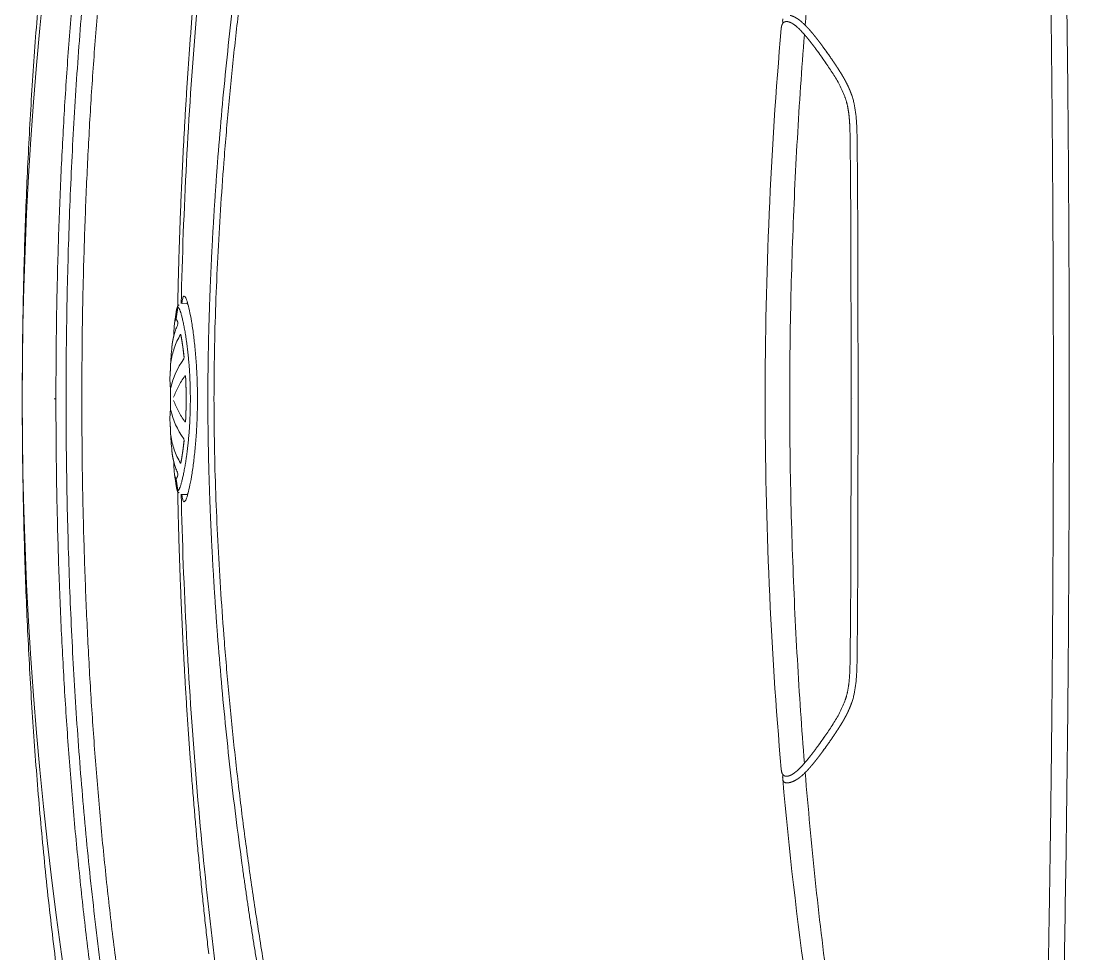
# Model space of a CAD drawing. Header units: metres. Extents: x -13316 to 152404, y -3899 to 30226.
# Drawn here: x 114846.7 to 114904.5, y 1819.4 to 1870.7 of the extents above; entities that cross this region are included whole.
import ezdxf
from ezdxf.xclip import XClip

# ---------------------------------------------------------------- set-up
doc = ezdxf.new("R2010")
doc.units = ezdxf.units.M
doc.header["$LTSCALE"] = 100
doc.header["$MEASUREMENT"] = 0
doc.header["$XCLIPFRAME"] = 0
doc.layers.get('0').update_dxf_attribs({"color": 9, "lineweight": 9})
for name, color, linetype, lineweight in [('04', 9, 'Continuous', 9), ('06D', 9, 'Continuous', 9), ('40M', 9, 'Continuous', 9)]:
    doc.layers.add(name, color=color, linetype=linetype, lineweight=lineweight)

# ---------------------------------------------------------------- blocks, each defined once
blk = doc.blocks.new('p-araba-polo')
at = {"extrusion": (0, 0, -1)}
for p, q in [((3.79074, 0.25761), (3.79091, 0.25763)), ((3.80464, 0.1298), (3.80467, 0.1298)), ((3.80465, 0.12959), (3.80465, 0.12959)), ((3.825, 0.05418), (3.825, 0.05418)), ((3.82749, 0.05241), (3.82504, 0.0525)), ((3.83399, 0.01603), (3.83399, 0.01568)), ((3.83407, 0.01405), (3.8341, 0.01382)), ((3.83369, 0.00628), (3.83371, 0.0061)), ((3.89702, 0), (3.89778, 0)), ((3.45959, 0), (3.45965, 0))]:
    blk.add_line(p, q, dxfattribs=at)
for p, q in [((3.45959, 0), (3.45965, 0)), ((3.89702, 0), (3.89778, 0)), ((3.83369, -0.00628), (3.83371, -0.0061)), ((3.83399, -0.01603), (3.83399, -0.01568)), ((3.83407, -0.01405), (3.8341, -0.01382)), ((3.825, -0.05418), (3.825, -0.05418)), ((3.82749, -0.05241), (3.82504, -0.0525)), ((3.80464, -0.1298), (3.80467, -0.1298)), ((3.80465, -0.12959), (3.80465, -0.12959))]:
    blk.add_line(p, q)
for points, degree, knots in [([(3.89681, 0), (3.89677, 0.01209), (3.89668, 0.03627), (3.89592, 0.07253), (3.89472, 0.10879), (3.893, 0.14502), (3.89078, 0.18122), (3.88803, 0.21739), (3.88473, 0.25351), (3.88084, 0.28957), (3.87635, 0.32556), (3.87122, 0.36147), (3.86539, 0.39727), (3.85883, 0.43295), (3.85148, 0.46847), (3.84326, 0.5038), (3.83413, 0.5389), (3.82397, 0.57372), (3.8128, 0.60824), (3.80432, 0.63089), (3.80008, 0.64221)], 3, [0, 0, 0, 0, 0.055558, 0.111113, 0.166668, 0.222224, 0.277781, 0.333337, 0.388894, 0.44445, 0.500005, 0.55556, 0.611116, 0.666671, 0.722227, 0.777783, 0.833339, 0.888892, 0.944445, 1, 1, 1, 1]), ([(3.81742, 0.64441), (3.8199, 0.63799), (3.82486, 0.62513), (3.83179, 0.60561), (3.83837, 0.5859), (3.84459, 0.566), (3.85047, 0.54593), (3.85602, 0.52571), (3.86125, 0.50535), (3.86618, 0.48486), (3.87081, 0.46426), (3.87516, 0.44355), (3.87923, 0.42276), (3.88305, 0.40188), (3.88661, 0.38093), (3.88992, 0.35993), (3.893, 0.33887), (3.89585, 0.31777), (3.89848, 0.29664), (3.9009, 0.27548), (3.90311, 0.2543), (3.90512, 0.2331), (3.90693, 0.21189), (3.90856, 0.19068), (3.91, 0.16947), (3.91126, 0.14826), (3.91235, 0.12705), (3.91326, 0.10585), (3.914, 0.08466), (3.91457, 0.06349), (3.91498, 0.04232), (3.91523, 0.02116), (3.91526, 0.00705), (3.91528, 0)], 3, [0, 0, 0, 0, 0.031503, 0.063111, 0.094824, 0.126637, 0.158547, 0.190546, 0.222628, 0.254786, 0.287011, 0.319297, 0.351636, 0.384021, 0.416445, 0.448899, 0.481372, 0.513858, 0.546357, 0.578861, 0.611362, 0.643854, 0.676332, 0.708795, 0.741239, 0.773662, 0.806063, 0.838441, 0.870794, 0.903125, 0.935433, 0.967723, 1, 1, 1, 1]), ([(3.72994, 0.54604), (3.73264, 0.53633), (3.73805, 0.51692), (3.74565, 0.48765), (3.75287, 0.45828), (3.75968, 0.42881), (3.76609, 0.39923), (3.77208, 0.36956), (3.77765, 0.33981), (3.78281, 0.30999), (3.78754, 0.28008), (3.79185, 0.25011), (3.79573, 0.22007), (3.79916, 0.18997), (3.80219, 0.15981), (3.80383, 0.13967), (3.80465, 0.12959)], 3, [0, 0, 0, 0, 0.071461, 0.142913, 0.214376, 0.285822, 0.357282, 0.428734, 0.500167, 0.571583, 0.64299, 0.714393, 0.785796, 0.857198, 0.928599, 1, 1, 1, 1]), ([(3.77711, 0.5097), (3.78244, 0.4843), (3.7966, 0.40882), (3.81414, 0.28235), (3.82249, 0.1806), (3.82515, 0.12975)], 3, [0, 0, 0, 0, 0.20268, 0.601651, 1, 1, 1, 1]), ([(3.34061, 0), (3.34062, 0.0157), (3.34066, 0.04709), (3.34085, 0.09418), (3.3414, 0.17876), (3.34253, 0.26766), (3.3443, 0.36064), (3.34545, 0.41209), (3.34652, 0.4551), (3.34714, 0.4781), (3.34746, 0.4896)], 3, [0, 0, 0, 0, 0.095818, 0.191637, 0.287456, 0.612278, 0.734598, 0.85691, 0.928456, 1, 1, 1, 1]), ([(3.48556, 0.2052), (3.48473, 0.21503), (3.48306, 0.23466), (3.47914, 0.27381), (3.47334, 0.32271), (3.46687, 0.36659), (3.46194, 0.39586), (3.45932, 0.41061), (3.45657, 0.4254), (3.4546, 0.43525), (3.45361, 0.44019)], 3, [0, 0, 0, 0, 0.12452, 0.248713, 0.496885, 0.746467, 0.809383, 0.872586, 0.936113, 1, 1, 1, 1]), ([(3.88258, 0), (3.88254, 0.01154), (3.88246, 0.03461), (3.88176, 0.06921), (3.88065, 0.10381), (3.87907, 0.13838), (3.87703, 0.17293), (3.8745, 0.20745), (3.87145, 0.24192), (3.86787, 0.27635), (3.86371, 0.31071), (3.85904, 0.34413), (3.85392, 0.37661), (3.85005, 0.3976), (3.84812, 0.40809)], 3, [0, 0, 0, 0, 0.084393, 0.168775, 0.253159, 0.337558, 0.421942, 0.506321, 0.590718, 0.675107, 0.759486, 0.843869, 0.92194, 1, 1, 1, 1]), ([(3.85654, 0.40987), (3.85802, 0.40194), (3.86099, 0.38606), (3.86495, 0.36215), (3.8686, 0.3382), (3.87191, 0.3142), (3.87492, 0.29015), (3.87764, 0.26607), (3.88009, 0.24197), (3.88227, 0.21783), (3.8842, 0.19368), (3.88589, 0.16951), (3.88733, 0.14532), (3.88854, 0.12112), (3.88953, 0.09691), (3.89029, 0.07269), (3.89083, 0.04846), (3.89117, 0.02423), (3.89121, 0.00808), (3.89123, 0)], 3, [0, 0, 0, 0, 0.058823, 0.117646, 0.17647, 0.235293, 0.294117, 0.35294, 0.411764, 0.470587, 0.529411, 0.588234, 0.647058, 0.705882, 0.764705, 0.823529, 0.882353, 0.941176, 1, 1, 1, 1]), ([(3.79427, 0.25822), (3.79543, 0.24968), (3.79774, 0.23261), (3.80081, 0.20694), (3.80358, 0.18124), (3.80605, 0.15549), (3.80742, 0.1383), (3.80811, 0.1297)], 3, [0, 0, 0, 0, 0.200035, 0.400025, 0.600021, 0.8, 1, 1, 1, 1]), ([(3.49759, 0.20983), (3.49766, 0.20967), (3.49779, 0.20936), (3.49791, 0.20861), (3.4979, 0.20795), (3.49786, 0.20748)], 3, [0, 0, 0, 0, 0.249881, 0.499707, 1, 1, 1, 1]), ([(3.48804, 0.20746), (3.48762, 0.20711), (3.48676, 0.20639), (3.48596, 0.2056), (3.48556, 0.2052)], 3, [0, 0, 0, 0, 0.499798, 1, 1, 1, 1]), ([(3.49224, 0.20591), (3.49179, 0.2056), (3.49091, 0.20499), (3.48964, 0.20389), (3.48842, 0.20271), (3.48764, 0.20187), (3.48725, 0.20146)], 3, [0, 0, 0, 0, 0.251991, 0.502315, 0.75048, 1, 1, 1, 1]), ([(3.48725, 0.20146), (3.48683, 0.201), (3.4864, 0.20053), (3.48598, 0.20005), (3.48598, 0.20004)], 3, [0, 0, 0, 0, 0.98477, 1, 1, 1, 1]), ([(3.49406, 0), (3.49403, 0.00953), (3.49396, 0.02861), (3.49341, 0.05721), (3.49256, 0.08581), (3.49139, 0.1144), (3.48991, 0.14297), (3.48815, 0.17152), (3.4867, 0.19053), (3.48598, 0.20004)], 3, [0, 0, 0, 0, 0.142857, 0.285713, 0.428571, 0.57143, 0.714285, 0.857141, 1, 1, 1, 1]), ([(3.48598, 0.20004), (3.48598, 0.20003), (3.48598, 0.20002), (3.48598, 0.19998), (3.48598, 0.20001), (3.48598, 0.20003), (3.48598, 0.20004), (3.48598, 0.20004), (3.48598, 0.20004), (3.48598, 0.20004)], 3, [0, 0, 0, 0, 0.339646, 0.501479, 0.627426, 1, 1, 1, 1, 1, 1, 1]), ([(3.47115, 0.18677), (3.47153, 0.18733), (3.4723, 0.18844), (3.47386, 0.19066), (3.47505, 0.1923), (3.47584, 0.1934)], 3, [0, 0, 0, 0, 0.250034, 0.500022, 1, 1, 1, 1]), ([(3.47866, 0.19072), (3.47791, 0.18967), (3.4764, 0.18758), (3.47494, 0.18546), (3.47421, 0.1844)], 3, [0, 0, 0, 0, 0.499955, 1, 1, 1, 1]), ([(3.47421, 0.1844), (3.47289, 0.18244), (3.47025, 0.17855), (3.46653, 0.17254), (3.46472, 0.1682), (3.46382, 0.16604)], 3, [0, 0, 0, 0, 0.334985, 0.668743, 1, 1, 1, 1]), ([(3.45704, 0.13897), (3.45705, 0.14025), (3.45709, 0.14296), (3.45716, 0.14754), (3.45735, 0.15241), (3.45782, 0.15742), (3.4585, 0.16133), (3.45927, 0.16444), (3.45977, 0.16598), (3.46001, 0.16675)], 3, [0, 0, 0, 0, 0.137192, 0.28895, 0.489273, 0.658174, 0.826629, 0.913291, 1, 1, 1, 1]), ([(3.46085, 0.13888), (3.46074, 0.1273), (3.46054, 0.10415), (3.46045, 0.06942), (3.46038, 0.0347), (3.46038, 0.01156), (3.46038, 0)], 3, [0, 0, 0, 0, 0.250071, 0.500208, 0.75029, 1, 1, 1, 1]), ([(3.80465, 0.12959), (3.80528, 0.12098), (3.80655, 0.10374), (3.80802, 0.07785), (3.80914, 0.05193), (3.8099, 0.02598), (3.81, 0.00866), (3.81005, 0)], 3, [0, 0, 0, 0, 0.200002, 0.400004, 0.600006, 0.800004, 1, 1, 1, 1]), ([(3.81912, 0), (3.81913, 0.00159), (3.81914, 0.00477), (3.81926, 0.00951), (3.81945, 0.01418), (3.81971, 0.01874), (3.82003, 0.02317), (3.82041, 0.02742), (3.82083, 0.03148), (3.82147, 0.03676), (3.82237, 0.0428), (3.8235, 0.04876), (3.82459, 0.05312), (3.82559, 0.05592), (3.82613, 0.05627), (3.8264, 0.05645)], 3, [0, 0, 0, 0, 0.053459, 0.106949, 0.160444, 0.213932, 0.267411, 0.320881, 0.374346, 0.427801, 0.542282, 0.656752, 0.771187, 0.885587, 1, 1, 1, 1]), ([(3.8264, 0.05645), (3.82652, 0.05641), (3.82676, 0.05634), (3.82706, 0.05571), (3.82733, 0.05471), (3.82752, 0.05354), (3.82763, 0.0527), (3.82766, 0.0524)], 3, [0, 0, 0, 0, 0.222511, 0.444984, 0.66744, 0.889893, 1, 1, 1, 1]), ([(3.82865, 0.04841), (3.82865, 0.04841), (3.82865, 0.04841), (3.82865, 0.04841), (3.82865, 0.04841), (3.82865, 0.04841), (3.82865, 0.04841), (3.82865, 0.04841), (3.82865, 0.04841), (3.82865, 0.04841), (3.82865, 0.04841), (3.82865, 0.04841), (3.82865, 0.04841)], 6, [0, 0, 0, 0, 0, 0, 0, 1, 1, 1, 1, 1, 1, 1, 1, 1, 1, 1, 1, 1]), ([(3.82865, 0.04841), (3.82865, 0.04841), (3.82865, 0.04841), (3.82865, 0.04841), (3.82865, 0.04841), (3.82865, 0.04841), (3.82865, 0.04841), (3.82865, 0.04841), (3.82865, 0.04841), (3.82865, 0.04841), (3.82865, 0.04841), (3.82865, 0.04841), (3.82865, 0.04841)], 6, [0, 0, 0, 0, 0, 0, 0, 1, 1, 1, 1, 1, 1, 1, 1, 1, 1, 1, 1, 1]), ([(3.82865, 0.04841), (3.82865, 0.04841), (3.82865, 0.04841), (3.82865, 0.04841), (3.82865, 0.04841), (3.82865, 0.04841), (3.82865, 0.04841), (3.82865, 0.04841), (3.82865, 0.04841), (3.82865, 0.04841), (3.82865, 0.04841), (3.82865, 0.04841), (3.82865, 0.04841)], 6, [0, 0, 0, 0, 0, 0, 0, 1, 1, 1, 1, 1, 1, 1, 1, 1, 1, 1, 1, 1]), ([(3.82865, 0.04841), (3.82865, 0.04841), (3.82865, 0.04841), (3.82865, 0.04841), (3.82865, 0.04841), (3.82865, 0.04841), (3.82865, 0.04841), (3.82865, 0.04841), (3.82865, 0.04841), (3.82865, 0.04841), (3.82865, 0.04841), (3.82865, 0.04841), (3.82865, 0.04841)], 6, [0, 0, 0, 0, 0, 0, 0, 1, 1, 1, 1, 1, 1, 1, 1, 1, 1, 1, 1, 1]), ([(3.83076, 0.04783), (3.83073, 0.04804), (3.83064, 0.04868), (3.83046, 0.04953), (3.83019, 0.05019), (3.82998, 0.05027), (3.82987, 0.05031)], 3, [0, 0, 0, 0, 0.124986, 0.416626, 0.708282, 1, 1, 1, 1]), ([(3.82987, 0.05031), (3.82998, 0.05027), (3.83021, 0.05017), (3.83049, 0.04943), (3.83065, 0.04861), (3.83072, 0.04809), (3.83073, 0.04805)], 3, [0, 0, 0, 0, 0.324984, 0.649899, 0.974799, 1, 1, 1, 1]), ([(3.83068, 0.04838), (3.83068, 0.04838), (3.83068, 0.04838), (3.83068, 0.04838), (3.83068, 0.04838), (3.83068, 0.04838), (3.83068, 0.04838)], 3, [0, 0, 0, 0, 1, 1, 1, 1, 1, 1, 1]), ([(3.83068, 0.04838), (3.83068, 0.04838), (3.83068, 0.04838), (3.83068, 0.04838), (3.83068, 0.04838), (3.83068, 0.04838), (3.83068, 0.04838)], 3, [0, 0, 0, 0, 1, 1, 1, 1, 1, 1, 1]), ([(3.82993, 0.04216), (3.83004, 0.04245), (3.83027, 0.04303), (3.83059, 0.04352), (3.83078, 0.04358), (3.83087, 0.04362)], 3, [0, 0, 0, 0, 0.333368, 0.666619, 1, 1, 1, 1]), ([(3.83214, 0.03443), (3.83212, 0.03499), (3.83208, 0.03639), (3.83198, 0.03838), (3.83184, 0.04026), (3.83166, 0.04175), (3.83144, 0.04282), (3.83118, 0.04349), (3.83097, 0.04358), (3.83087, 0.04362)], 3, [0, 0, 0, 0, 0.095639, 0.246362, 0.397085, 0.547809, 0.698525, 0.849236, 1, 1, 1, 1]), ([(3.82822, 0.03517), (3.82807, 0.03433), (3.82776, 0.03264), (3.82732, 0.02975), (3.82689, 0.02662), (3.82663, 0.02434), (3.8265, 0.0232)], 3, [0, 0, 0, 0, 0.250018, 0.499981, 0.749953, 1, 1, 1, 1]), ([(3.8265, 0.0232), (3.82663, 0.02434), (3.82689, 0.02662), (3.82732, 0.02975), (3.82776, 0.03264), (3.82807, 0.03433), (3.82822, 0.03517)], 3, [0, 0, 0, 0, 0.250047, 0.500019, 0.749982, 1, 1, 1, 1]), ([(3.82843, 0.03528), (3.82838, 0.03533), (3.8283, 0.03542), (3.82825, 0.03525), (3.82822, 0.03517)], 3, [0, 0, 0, 0, 0.499975, 1, 1, 1, 1]), ([(3.82822, 0.03517), (3.82825, 0.03525), (3.8283, 0.03542), (3.82838, 0.03533), (3.82843, 0.03528)], 3, [0, 0, 0, 0, 0.500025, 1, 1, 1, 1]), ([(3.83296, 0.02424), (3.83263, 0.02547), (3.83196, 0.02794), (3.83045, 0.03162), (3.8291, 0.03406), (3.82843, 0.03528)], 3, [0, 0, 0, 0, 0.333484, 0.666792, 1, 1, 1, 1]), ([(3.82843, 0.03528), (3.8291, 0.03406), (3.83045, 0.03162), (3.83196, 0.02794), (3.83263, 0.02547), (3.83296, 0.02424)], 3, [0, 0, 0, 0, 0.333208, 0.666516, 1, 1, 1, 1]), ([(3.83192, 0.03522), (3.83168, 0.03607), (3.83118, 0.03776), (3.83049, 0.03945), (3.83015, 0.04029)], 3, [0, 0, 0, 0, 0.500043, 1, 1, 1, 1]), ([(3.8265, 0.0232), (3.82649, 0.02302), (3.82647, 0.02267), (3.82656, 0.02206), (3.82666, 0.02185), (3.82672, 0.02174)], 3, [0, 0, 0, 0, 0.33283, 0.66493, 1, 1, 1, 1]), ([(3.82672, 0.02174), (3.82666, 0.02185), (3.82656, 0.02206), (3.82647, 0.02267), (3.82649, 0.02302), (3.8265, 0.0232)], 3, [0, 0, 0, 0, 0.33507, 0.66717, 1, 1, 1, 1]), ([(3.834, 0.01578), (3.83396, 0.01719), (3.83387, 0.02001), (3.83326, 0.02283), (3.83296, 0.02424)], 3, [0, 0, 0, 0, 0.5, 1, 1, 1, 1]), ([(3.83296, 0.02424), (3.83326, 0.02283), (3.83387, 0.02001), (3.83396, 0.01719), (3.834, 0.01578)], 3, [0, 0, 0, 0, 0.5, 1, 1, 1, 1]), ([(3.826, 0.01258), (3.82595, 0.01263), (3.82583, 0.01272), (3.82567, 0.01244), (3.82564, 0.01209), (3.82562, 0.01191)], 3, [0, 0, 0, 0, 0.339087, 0.670021, 1, 1, 1, 1]), ([(3.82562, 0.01191), (3.82564, 0.01209), (3.82567, 0.01244), (3.82583, 0.01272), (3.82595, 0.01263), (3.826, 0.01258)], 3, [0, 0, 0, 0, 0.329979, 0.660913, 1, 1, 1, 1]), ([(3.83219, 0.0009), (3.83182, 0.00189), (3.83108, 0.00385), (3.82963, 0.00678), (3.82798, 0.00969), (3.82666, 0.01162), (3.826, 0.01258)], 3, [0, 0, 0, 0, 0.249999, 0.5, 0.75, 1, 1, 1, 1]), ([(3.826, 0.01258), (3.82666, 0.01162), (3.82798, 0.00969), (3.82963, 0.00678), (3.83108, 0.00385), (3.83182, 0.00189), (3.83219, 0.0009)], 3, [0, 0, 0, 0, 0.25, 0.5, 0.750001, 1, 1, 1, 1]), ([(3.83409, 0.01396), (3.83418, 0.01259), (3.83434, 0.00999), (3.83406, 0.00738), (3.83393, 0.00614)], 3, [0, 0, 0, 0, 0.525068, 1, 1, 1, 1]), ([(3.834, 0.01578), (3.834, 0.01568), (3.834, 0.01547), (3.83403, 0.01488), (3.83406, 0.01428), (3.83408, 0.01407), (3.83409, 0.01396)], 3, [0, 0, 0, 0, 0.244155, 0.495076, 0.749761, 1, 1, 1, 1]), ([(3.83367, 0.00843), (3.83367, 0.00842), (3.83367, 0.00842), (3.83367, 0.00842), (3.83367, 0.00842), (3.83367, 0.00843), (3.83367, 0.00843)], 3, [0, 0, 0, 0, 1, 1, 1, 1.000001, 1.000001, 1.000001, 1.000001]), ([(3.34061, 0), (3.34062, -0.0157), (3.34066, -0.04709), (3.34085, -0.09418), (3.3414, -0.17876), (3.34253, -0.26766), (3.3443, -0.36064), (3.34545, -0.41209), (3.34652, -0.4551), (3.34714, -0.4781), (3.34746, -0.4896)], 3, [0, 0, 0, 0, 0.095818, 0.191637, 0.287456, 0.612278, 0.734598, 0.85691, 0.928456, 1, 1, 1, 1]), ([(3.46085, -0.13888), (3.46074, -0.1273), (3.46054, -0.10415), (3.46045, -0.06942), (3.46038, -0.0347), (3.46038, -0.01156), (3.46038, 0)], 3, [0, 0, 0, 0, 0.250071, 0.500208, 0.75029, 1, 1, 1, 1]), ([(3.49406, 0), (3.49403, -0.00953), (3.49396, -0.02861), (3.49341, -0.05721), (3.49256, -0.08581), (3.49139, -0.1144), (3.48991, -0.14297), (3.48815, -0.17152), (3.4867, -0.19053), (3.48598, -0.20004)], 3, [0, 0, 0, 0, 0.142857, 0.285713, 0.428571, 0.57143, 0.714285, 0.857141, 1, 1, 1, 1]), ([(3.89681, 0), (3.89677, -0.01209), (3.89668, -0.03627), (3.89592, -0.07253), (3.89472, -0.10878), (3.893, -0.14501), (3.89078, -0.18122), (3.88803, -0.21739), (3.88473, -0.25351), (3.88084, -0.28957), (3.87635, -0.32556), (3.87122, -0.36147), (3.86539, -0.39727), (3.85883, -0.43294), (3.85148, -0.46846), (3.84326, -0.5038), (3.83413, -0.5389), (3.82397, -0.57372), (3.8128, -0.60824), (3.80432, -0.63088), (3.80008, -0.64221)], 3, [0, 0, 0, 0, 0.055558, 0.111113, 0.166668, 0.222224, 0.277781, 0.333337, 0.388894, 0.44445, 0.500005, 0.55556, 0.611116, 0.666671, 0.722227, 0.777783, 0.833339, 0.888892, 0.944445, 1, 1, 1, 1]), ([(3.80465, -0.12959), (3.80528, -0.12098), (3.80655, -0.10374), (3.80802, -0.07785), (3.80914, -0.05193), (3.8099, -0.02598), (3.81, -0.00866), (3.81005, 0)], 3, [0, 0, 0, 0, 0.200002, 0.400004, 0.600006, 0.800004, 1, 1, 1, 1]), ([(3.81742, -0.64441), (3.8199, -0.63799), (3.82486, -0.62513), (3.83179, -0.60561), (3.83837, -0.5859), (3.84459, -0.566), (3.85047, -0.54593), (3.85602, -0.52571), (3.86125, -0.50535), (3.86618, -0.48486), (3.87081, -0.46426), (3.87516, -0.44355), (3.87923, -0.42275), (3.88305, -0.40188), (3.88661, -0.38093), (3.88992, -0.35992), (3.893, -0.33887), (3.89585, -0.31777), (3.89848, -0.29664), (3.9009, -0.27548), (3.90311, -0.25429), (3.90512, -0.2331), (3.90693, -0.21189), (3.90856, -0.19068), (3.91, -0.16947), (3.91126, -0.14826), (3.91235, -0.12705), (3.91326, -0.10585), (3.914, -0.08466), (3.91457, -0.06348), (3.91498, -0.04231), (3.91523, -0.02115), (3.91526, -0.00705), (3.91528, 0)], 3, [0, 0, 0, 0, 0.031503, 0.063111, 0.094824, 0.126637, 0.158547, 0.190546, 0.222628, 0.254786, 0.287011, 0.319297, 0.351636, 0.384021, 0.416445, 0.448899, 0.481372, 0.513858, 0.546357, 0.578861, 0.611362, 0.643854, 0.676332, 0.708795, 0.741239, 0.773662, 0.806063, 0.838441, 0.870794, 0.903125, 0.935433, 0.967723, 1, 1, 1, 1]), ([(3.81912, 0), (3.81913, -0.00159), (3.81914, -0.00477), (3.81926, -0.00951), (3.81945, -0.01418), (3.81971, -0.01874), (3.82003, -0.02317), (3.82041, -0.02742), (3.82083, -0.03148), (3.82147, -0.03676), (3.82237, -0.0428), (3.8235, -0.04876), (3.82459, -0.05312), (3.82559, -0.05592), (3.82613, -0.05627), (3.8264, -0.05645)], 3, [0, 0, 0, 0, 0.053459, 0.106949, 0.160444, 0.213932, 0.267411, 0.320881, 0.374346, 0.427801, 0.542282, 0.656752, 0.771187, 0.885587, 1, 1, 1, 1]), ([(3.88258, 0), (3.88254, -0.01154), (3.88246, -0.03461), (3.88176, -0.06921), (3.88065, -0.1038), (3.87907, -0.13838), (3.87703, -0.17293), (3.8745, -0.20745), (3.87145, -0.24192), (3.86787, -0.27635), (3.86371, -0.31071), (3.85904, -0.34413), (3.85392, -0.37661), (3.85005, -0.3976), (3.84812, -0.40809)], 3, [0, 0, 0, 0, 0.084393, 0.168775, 0.253159, 0.337558, 0.421942, 0.506321, 0.590718, 0.675107, 0.759486, 0.843869, 0.92194, 1, 1, 1, 1]), ([(3.85654, -0.40987), (3.85802, -0.40193), (3.86099, -0.38606), (3.86495, -0.36215), (3.8686, -0.3382), (3.87191, -0.31419), (3.87492, -0.29015), (3.87764, -0.26607), (3.88009, -0.24196), (3.88227, -0.21783), (3.8842, -0.19368), (3.88589, -0.1695), (3.88733, -0.14532), (3.88854, -0.12112), (3.88953, -0.0969), (3.89029, -0.07268), (3.89083, -0.04846), (3.89117, -0.02423), (3.89121, -0.00808), (3.89123, 0)], 3, [0, 0, 0, 0, 0.058823, 0.117646, 0.17647, 0.235293, 0.294117, 0.35294, 0.411764, 0.470587, 0.529411, 0.588234, 0.647058, 0.705882, 0.764705, 0.823529, 0.882353, 0.941176, 1, 1, 1, 1]), ([(3.83219, -0.0009), (3.83182, -0.00188), (3.83108, -0.00385), (3.82963, -0.00677), (3.82798, -0.00969), (3.82666, -0.01162), (3.826, -0.01258)], 3, [0, 0, 0, 0, 0.249999, 0.5, 0.75, 1, 1, 1, 1]), ([(3.826, -0.01258), (3.82666, -0.01162), (3.82798, -0.00969), (3.82963, -0.00677), (3.83108, -0.00385), (3.83182, -0.00188), (3.83219, -0.0009)], 3, [0, 0, 0, 0, 0.25, 0.5, 0.750001, 1, 1, 1, 1]), ([(3.83367, -0.00842), (3.83367, -0.00842), (3.83367, -0.00842), (3.83367, -0.00842), (3.83367, -0.00842), (3.83367, -0.00842), (3.83367, -0.00842)], 3, [0, 0, 0, 0, 1, 1, 1, 1.000001, 1.000001, 1.000001, 1.000001]), ([(3.83409, -0.01396), (3.83418, -0.01259), (3.83434, -0.00999), (3.83406, -0.00738), (3.83393, -0.00614)], 3, [0, 0, 0, 0, 0.525068, 1, 1, 1, 1]), ([(3.826, -0.01258), (3.82595, -0.01263), (3.82583, -0.01272), (3.82567, -0.01243), (3.82564, -0.01209), (3.82562, -0.01191)], 3, [0, 0, 0, 0, 0.339087, 0.670021, 1, 1, 1, 1]), ([(3.82562, -0.01191), (3.82564, -0.01209), (3.82567, -0.01243), (3.82583, -0.01272), (3.82595, -0.01263), (3.826, -0.01258)], 3, [0, 0, 0, 0, 0.329979, 0.660913, 1, 1, 1, 1]), ([(3.834, -0.01578), (3.83396, -0.01719), (3.83387, -0.02001), (3.83326, -0.02283), (3.83296, -0.02424)], 3, [0, 0, 0, 0, 0.5, 1, 1, 1, 1]), ([(3.83296, -0.02424), (3.83326, -0.02283), (3.83387, -0.02001), (3.83396, -0.01719), (3.834, -0.01578)], 3, [0, 0, 0, 0, 0.5, 1, 1, 1, 1]), ([(3.834, -0.01578), (3.834, -0.01568), (3.834, -0.01547), (3.83403, -0.01488), (3.83406, -0.01428), (3.83408, -0.01406), (3.83409, -0.01396)], 3, [0, 0, 0, 0, 0.244155, 0.495076, 0.749761, 1, 1, 1, 1]), ([(3.8265, -0.0232), (3.82649, -0.02302), (3.82647, -0.02266), (3.82656, -0.02206), (3.82666, -0.02185), (3.82672, -0.02174)], 3, [0, 0, 0, 0, 0.33283, 0.66493, 1, 1, 1, 1]), ([(3.82672, -0.02174), (3.82666, -0.02185), (3.82656, -0.02206), (3.82647, -0.02266), (3.82649, -0.02302), (3.8265, -0.0232)], 3, [0, 0, 0, 0, 0.33507, 0.66717, 1, 1, 1, 1]), ([(3.82822, -0.03516), (3.82807, -0.03432), (3.82776, -0.03264), (3.82732, -0.02975), (3.82689, -0.02662), (3.82663, -0.02434), (3.8265, -0.0232)], 3, [0, 0, 0, 0, 0.250018, 0.499981, 0.749953, 1, 1, 1, 1]), ([(3.8265, -0.0232), (3.82663, -0.02434), (3.82689, -0.02662), (3.82732, -0.02975), (3.82776, -0.03264), (3.82807, -0.03432), (3.82822, -0.03516)], 3, [0, 0, 0, 0, 0.250047, 0.500019, 0.749982, 1, 1, 1, 1]), ([(3.83296, -0.02424), (3.83263, -0.02547), (3.83196, -0.02794), (3.83045, -0.03162), (3.8291, -0.03406), (3.82843, -0.03528)], 3, [0, 0, 0, 0, 0.333484, 0.666792, 1, 1, 1, 1]), ([(3.82843, -0.03528), (3.8291, -0.03406), (3.83045, -0.03162), (3.83196, -0.02794), (3.83263, -0.02547), (3.83296, -0.02424)], 3, [0, 0, 0, 0, 0.333208, 0.666516, 1, 1, 1, 1]), ([(3.83214, -0.03443), (3.83212, -0.03499), (3.83208, -0.03639), (3.83198, -0.03838), (3.83184, -0.04026), (3.83166, -0.04175), (3.83144, -0.04282), (3.83118, -0.04349), (3.83097, -0.04357), (3.83087, -0.04362)], 3, [0, 0, 0, 0, 0.095639, 0.246362, 0.397085, 0.547809, 0.698525, 0.849236, 1, 1, 1, 1]), ([(3.82843, -0.03528), (3.82838, -0.03533), (3.8283, -0.03542), (3.82825, -0.03525), (3.82822, -0.03516)], 3, [0, 0, 0, 0, 0.499975, 1, 1, 1, 1]), ([(3.82822, -0.03516), (3.82825, -0.03525), (3.8283, -0.03542), (3.82838, -0.03533), (3.82843, -0.03528)], 3, [0, 0, 0, 0, 0.500025, 1, 1, 1, 1]), ([(3.83192, -0.03522), (3.83168, -0.03607), (3.83118, -0.03776), (3.83049, -0.03945), (3.83015, -0.04029)], 3, [0, 0, 0, 0, 0.500043, 1, 1, 1, 1]), ([(3.82993, -0.04216), (3.83004, -0.04245), (3.83027, -0.04303), (3.83059, -0.04352), (3.83078, -0.04358), (3.83087, -0.04362)], 3, [0, 0, 0, 0, 0.333368, 0.666619, 1, 1, 1, 1]), ([(3.82865, -0.04841), (3.82865, -0.04841), (3.82865, -0.04841), (3.82865, -0.04841), (3.82865, -0.04841), (3.82865, -0.04841), (3.82865, -0.04841), (3.82865, -0.04841), (3.82865, -0.04841), (3.82865, -0.04841), (3.82865, -0.04841), (3.82865, -0.04841), (3.82865, -0.04841)], 6, [0, 0, 0, 0, 0, 0, 0, 1, 1, 1, 1, 1, 1, 1, 1, 1, 1, 1, 1, 1]), ([(3.82865, -0.04841), (3.82865, -0.04841), (3.82865, -0.04841), (3.82865, -0.04841), (3.82865, -0.04841), (3.82865, -0.04841), (3.82865, -0.04841), (3.82865, -0.04841), (3.82865, -0.04841), (3.82865, -0.04841), (3.82865, -0.04841), (3.82865, -0.04841), (3.82865, -0.04841)], 6, [0, 0, 0, 0, 0, 0, 0, 1, 1, 1, 1, 1, 1, 1, 1, 1, 1, 1, 1, 1]), ([(3.82865, -0.04841), (3.82865, -0.04841), (3.82865, -0.04841), (3.82865, -0.04841), (3.82865, -0.04841), (3.82865, -0.04841), (3.82865, -0.04841), (3.82865, -0.04841), (3.82865, -0.04841), (3.82865, -0.04841), (3.82865, -0.04841), (3.82865, -0.04841), (3.82865, -0.04841)], 6, [0, 0, 0, 0, 0, 0, 0, 1, 1, 1, 1, 1, 1, 1, 1, 1, 1, 1, 1, 1]), ([(3.82865, -0.04841), (3.82865, -0.04841), (3.82865, -0.04841), (3.82865, -0.04841), (3.82865, -0.04841), (3.82865, -0.04841), (3.82865, -0.04841), (3.82865, -0.04841), (3.82865, -0.04841), (3.82865, -0.04841), (3.82865, -0.04841), (3.82865, -0.04841), (3.82865, -0.04841)], 6, [0, 0, 0, 0, 0, 0, 0, 1, 1, 1, 1, 1, 1, 1, 1, 1, 1, 1, 1, 1]), ([(3.83076, -0.04783), (3.83073, -0.04803), (3.83064, -0.04868), (3.83046, -0.04953), (3.83019, -0.05019), (3.82998, -0.05027), (3.82987, -0.05031)], 3, [0, 0, 0, 0, 0.124986, 0.416626, 0.708282, 1, 1, 1, 1]), ([(3.82987, -0.05031), (3.82998, -0.05026), (3.83021, -0.05017), (3.83049, -0.04943), (3.83065, -0.04861), (3.83072, -0.04809), (3.83073, -0.04805)], 3, [0, 0, 0, 0, 0.324984, 0.649899, 0.974799, 1, 1, 1, 1]), ([(3.83068, -0.04838), (3.83068, -0.04838), (3.83068, -0.04838), (3.83068, -0.04838), (3.83068, -0.04838), (3.83068, -0.04838), (3.83068, -0.04838)], 3, [0, 0, 0, 0, 1, 1, 1, 1, 1, 1, 1]), ([(3.83068, -0.04838), (3.83068, -0.04838), (3.83068, -0.04838), (3.83068, -0.04838), (3.83068, -0.04838), (3.83068, -0.04838), (3.83068, -0.04838)], 3, [0, 0, 0, 0, 1, 1, 1, 1, 1, 1, 1]), ([(3.8264, -0.05645), (3.82652, -0.05641), (3.82676, -0.05633), (3.82706, -0.05571), (3.82733, -0.05471), (3.82752, -0.05354), (3.82763, -0.05269), (3.82766, -0.0524)], 3, [0, 0, 0, 0, 0.222511, 0.444984, 0.66744, 0.889893, 1, 1, 1, 1]), ([(3.72994, -0.54604), (3.73264, -0.53633), (3.73805, -0.51692), (3.74565, -0.48765), (3.75287, -0.45828), (3.75968, -0.4288), (3.76609, -0.39923), (3.77208, -0.36956), (3.77765, -0.33981), (3.78281, -0.30998), (3.78754, -0.28008), (3.79185, -0.25011), (3.79573, -0.22007), (3.79916, -0.18997), (3.80219, -0.15981), (3.80383, -0.13967), (3.80465, -0.12959)], 3, [0, 0, 0, 0, 0.071461, 0.142913, 0.214376, 0.285822, 0.357282, 0.428734, 0.500167, 0.571583, 0.64299, 0.714393, 0.785796, 0.857198, 0.928599, 1, 1, 1, 1]), ([(3.77711, -0.50969), (3.78244, -0.4843), (3.7966, -0.40882), (3.81414, -0.28235), (3.82249, -0.1806), (3.82515, -0.12975)], 3, [0, 0, 0, 0, 0.20268, 0.601651, 1, 1, 1, 1]), ([(3.79427, -0.25822), (3.79543, -0.24968), (3.79774, -0.23261), (3.80081, -0.20694), (3.80358, -0.18124), (3.80605, -0.15549), (3.80742, -0.1383), (3.80811, -0.1297)], 3, [0, 0, 0, 0, 0.200035, 0.400025, 0.600021, 0.8, 1, 1, 1, 1]), ([(3.45704, -0.13897), (3.45705, -0.14025), (3.45709, -0.14296), (3.45716, -0.14754), (3.45735, -0.15241), (3.45782, -0.15742), (3.4585, -0.16133), (3.45927, -0.16444), (3.45977, -0.16598), (3.46001, -0.16675)], 3, [0, 0, 0, 0, 0.137192, 0.28895, 0.489273, 0.658174, 0.826629, 0.913291, 1, 1, 1, 1]), ([(3.47421, -0.18439), (3.47289, -0.18244), (3.47025, -0.17855), (3.46653, -0.17254), (3.46472, -0.1682), (3.46382, -0.16603)], 3, [0, 0, 0, 0, 0.334985, 0.668743, 1, 1, 1, 1]), ([(3.47866, -0.19072), (3.47791, -0.18967), (3.4764, -0.18758), (3.47494, -0.18546), (3.47421, -0.18439)], 3, [0, 0, 0, 0, 0.499955, 1, 1, 1, 1]), ([(3.47115, -0.18677), (3.47153, -0.18732), (3.4723, -0.18844), (3.47386, -0.19066), (3.47505, -0.1923), (3.47584, -0.19339)], 3, [0, 0, 0, 0, 0.250034, 0.500022, 1, 1, 1, 1]), ([(3.48598, -0.20004), (3.48598, -0.20003), (3.48598, -0.20001), (3.48598, -0.19998), (3.48598, -0.20001), (3.48598, -0.20003), (3.48598, -0.20004), (3.48598, -0.20004), (3.48598, -0.20004), (3.48598, -0.20004)], 3, [0, 0, 0, 0, 0.339646, 0.501479, 0.627426, 1, 1, 1, 1, 1, 1, 1]), ([(3.48725, -0.20146), (3.48683, -0.20099), (3.4864, -0.20053), (3.48598, -0.20005), (3.48598, -0.20004)], 3, [0, 0, 0, 0, 0.98477, 1, 1, 1, 1]), ([(3.49224, -0.2059), (3.49179, -0.2056), (3.49091, -0.20499), (3.48964, -0.20389), (3.48842, -0.20271), (3.48764, -0.20187), (3.48725, -0.20146)], 3, [0, 0, 0, 0, 0.251991, 0.502315, 0.75048, 1, 1, 1, 1]), ([(3.48556, -0.2052), (3.48473, -0.21503), (3.48306, -0.23466), (3.47914, -0.27381), (3.47334, -0.32271), (3.46687, -0.36658), (3.46194, -0.39586), (3.45932, -0.4106), (3.45657, -0.4254), (3.4546, -0.43525), (3.45361, -0.44019)], 3, [0, 0, 0, 0, 0.12452, 0.248713, 0.496885, 0.746467, 0.809383, 0.872586, 0.936113, 1, 1, 1, 1]), ([(3.48804, -0.20746), (3.48762, -0.2071), (3.48676, -0.20639), (3.48596, -0.2056), (3.48556, -0.2052)], 3, [0, 0, 0, 0, 0.499798, 1, 1, 1, 1])]:
    blk.add_open_spline(points, degree=degree, knots=knots)
for points, degree in [([(3.35071, 0.22034), (3.35118, 0.25703), (3.35174, 0.29371), (3.35239, 0.33035), (3.35313, 0.36695), (3.35395, 0.40346), (3.35485, 0.43975)], 6), ([(3.46378, 0.43934), (3.48058, 0.36359), (3.49096, 0.28622), (3.49788, 0.20867)], 3), ([(3.79427, 0.25822), (3.79026, 0.28709), (3.78575, 0.31588), (3.78076, 0.34459), (3.77527, 0.37319), (3.76931, 0.40168)], 5), ([(3.82994, 0.05098), (3.82912, 0.09338), (3.82748, 0.13577), (3.82504, 0.17812), (3.8218, 0.22042), (3.81777, 0.26264), (3.81293, 0.30478)], 6), ([(3.34932, 0), (3.34934, 0.03673), (3.34943, 0.07346), (3.34961, 0.1102), (3.34988, 0.14692), (3.35025, 0.18364), (3.35071, 0.22034)], 6), ([(3.4938, 0.21061), (3.49272, 0.21033), (3.49164, 0.20987), (3.49062, 0.20932), (3.4897, 0.20873), (3.48884, 0.20811), (3.48804, 0.20746)], 6), ([(3.49629, 0.21078), (3.49596, 0.21085), (3.49558, 0.21088), (3.49516, 0.21087), (3.49471, 0.21082), (3.49426, 0.21073), (3.4938, 0.21061)], 6), ([(3.49759, 0.20983), (3.49747, 0.21005), (3.49733, 0.21026), (3.49714, 0.21044), (3.49691, 0.21059), (3.49662, 0.2107), (3.49629, 0.21078)], 6), ([(3.49788, 0.2087), (3.49786, 0.20894), (3.49782, 0.20918), (3.49777, 0.20941), (3.49769, 0.20962), (3.49759, 0.20983)], 5), ([(3.49786, 0.20747), (3.49788, 0.20773), (3.4979, 0.20799), (3.4979, 0.20823), (3.4979, 0.20847), (3.49788, 0.2087)], 5), ([(3.49788, 0.20874), (3.49794, 0.20803), (3.49794, 0.20729), (3.4979, 0.20651)], 3), ([(3.484, 0.20356), (3.48311, 0.20258), (3.48224, 0.20159), (3.4814, 0.20058), (3.48058, 0.19957), (3.47977, 0.19855)], 5), ([(3.48517, 0.2048), (3.48493, 0.20455), (3.4847, 0.20431), (3.48447, 0.20406), (3.48423, 0.20381), (3.484, 0.20356)], 5), ([(3.48556, 0.2052), (3.48543, 0.20507), (3.4853, 0.20493), (3.48517, 0.2048)], 3), ([(3.48725, 0.20146), (3.48804, 0.20231), (3.48881, 0.20312), (3.48961, 0.2039), (3.49046, 0.20465), (3.49134, 0.20533), (3.49224, 0.20591)], 6), ([(3.49224, 0.20591), (3.49314, 0.20648), (3.49405, 0.20694), (3.49495, 0.20724), (3.49581, 0.20735), (3.49655, 0.20721), (3.49713, 0.20686)], 6), ([(3.49713, 0.20686), (3.49776, 0.20649), (3.49819, 0.20594), (3.49847, 0.20526), (3.49863, 0.20447), (3.49872, 0.20358), (3.49876, 0.20263)], 6), ([(3.49871, 0.20339), (3.50458, 0.13577), (3.50754, 0.06789), (3.50755, 0)], 3), ([(3.47977, 0.19855), (3.47936, 0.19804), (3.47896, 0.19753), (3.47856, 0.19702), (3.47817, 0.1965), (3.47778, 0.19599)], 5), ([(3.47866, 0.19072), (3.48006, 0.19264), (3.48149, 0.19455), (3.48294, 0.19642), (3.48443, 0.19826), (3.48598, 0.20004)], 5), ([(3.48598, 0.20004), (3.48623, 0.20033), (3.48648, 0.20061), (3.48674, 0.2009), (3.48699, 0.20117), (3.48725, 0.20146)], 5), ([(3.47584, 0.1934), (3.47536, 0.19274), (3.47488, 0.19208), (3.47441, 0.19142), (3.47394, 0.19076), (3.47347, 0.1901)], 5), ([(3.47778, 0.19599), (3.47738, 0.19547), (3.47699, 0.19495), (3.47661, 0.19444), (3.47622, 0.19392), (3.47584, 0.1934)], 5), ([(3.47115, 0.18677), (3.47009, 0.18523), (3.46905, 0.18368), (3.46802, 0.18212), (3.467, 0.18055), (3.46599, 0.17894), (3.46502, 0.1773)], 6), ([(3.47421, 0.1844), (3.47508, 0.18567), (3.47596, 0.18695), (3.47686, 0.18821), (3.47775, 0.18947), (3.47866, 0.19072)], 5), ([(3.46502, 0.1773), (3.46454, 0.17648), (3.46406, 0.17565), (3.46359, 0.17481), (3.46314, 0.17395), (3.4627, 0.17309), (3.46227, 0.17221)], 6), ([(3.46227, 0.17221), (3.46185, 0.17133), (3.46144, 0.17044), (3.46105, 0.16953), (3.46068, 0.16862), (3.46034, 0.16769), (3.46001, 0.16675)], 6), ([(3.46085, 0.13888), (3.4609, 0.14349), (3.46097, 0.1481), (3.46105, 0.1527), (3.46137, 0.15728), (3.46228, 0.16178), (3.46382, 0.16604)], 6), ([(3.45704, 0.13897), (3.45675, 0.11579), (3.45669, 0.09264), (3.45663, 0.06948), (3.45657, 0.04631), (3.45657, 0.02316), (3.45656, 0)], 6), ([(3.81341, 0), (3.81341, 0.026), (3.81276, 0.052), (3.81163, 0.07793), (3.81008, 0.10384), (3.80811, 0.1297)], 5), ([(3.82514, 0.12975), (3.8265, 0.10396), (3.82747, 0.07815), (3.82804, 0.05233)], 3), ([(3.82426, 0.05166), (3.82441, 0.05194), (3.82455, 0.05216), (3.82468, 0.05233), (3.82481, 0.05244), (3.82493, 0.0525), (3.82504, 0.0525)], 6), ([(3.82514, 0.05248), (3.82513, 0.05249), (3.82511, 0.05249), (3.82509, 0.05249), (3.82508, 0.0525), (3.82506, 0.0525), (3.82504, 0.0525)], 6), ([(3.82504, 0.0525), (3.82505, 0.0525), (3.82505, 0.0525), (3.82506, 0.0525), (3.82506, 0.0525), (3.82507, 0.0525), (3.82507, 0.0525)], 6), ([(3.82759, 0.0524), (3.82757, 0.0524), (3.82756, 0.05241), (3.82754, 0.05241), (3.82752, 0.05241), (3.82751, 0.05241), (3.82749, 0.05241)], 6), ([(3.82749, 0.05241), (3.82751, 0.05241), (3.82753, 0.05241), (3.82755, 0.05241), (3.82756, 0.0524), (3.82758, 0.0524), (3.8276, 0.05239)], 6), ([(3.82749, 0.05241), (3.82751, 0.0524), (3.82754, 0.0524), (3.82756, 0.05239)], 3), ([(3.82756, 0.05239), (3.82754, 0.0524), (3.82751, 0.0524), (3.82749, 0.05241)], 3), ([(3.82302, 0), (3.82302, 0.01318), (3.8238, 0.02632), (3.82566, 0.03786), (3.82749, 0.04619), (3.8289, 0.05031), (3.82987, 0.05031)], 6), ([(3.82987, 0.05031), (3.8289, 0.05031), (3.82749, 0.04619), (3.82566, 0.03786), (3.8238, 0.02632), (3.82302, 0.01318), (3.82302, 0)], 6), ([(3.82924, 0.05163), (3.83003, 0.05111), (3.8302, 0.05056), (3.83031, 0.04996)], 3), ([(3.82987, 0.05031), (3.83007, 0.05031), (3.83026, 0.05013), (3.83042, 0.04975), (3.83057, 0.04919), (3.83069, 0.04844), (3.8308, 0.04752)], 6), ([(3.8308, 0.04752), (3.83069, 0.04844), (3.83057, 0.04919), (3.83042, 0.04975), (3.83026, 0.05013), (3.83007, 0.05031), (3.82987, 0.05031)], 6), ([(3.83087, 0.04362), (3.83072, 0.04473), (3.83055, 0.04585), (3.83039, 0.04697), (3.83022, 0.04808), (3.83005, 0.0492), (3.82987, 0.05031)], 6), ([(3.82987, 0.05031), (3.83005, 0.0492), (3.83022, 0.04808), (3.83039, 0.04697), (3.83055, 0.04585), (3.83072, 0.04473), (3.83087, 0.04362)], 6), ([(3.83033, 0.04983), (3.83033, 0.04982), (3.83033, 0.04982), (3.83033, 0.04981)], 3), ([(3.83033, 0.04983), (3.83033, 0.04982), (3.83033, 0.04982), (3.83033, 0.04981)], 3), ([(3.83069, 0.04831), (3.83106, 0.04597), (3.8314, 0.04361), (3.83172, 0.04126)], 3), ([(3.82991, 0.04193), (3.82984, 0.04182), (3.82998, 0.04072), (3.83011, 0.04043)], 3), ([(3.82991, 0.04193), (3.82984, 0.04182), (3.82998, 0.04072), (3.83011, 0.04043)], 3), ([(3.82993, 0.04216), (3.83008, 0.04257), (3.83023, 0.04292), (3.83037, 0.0432), (3.8305, 0.04341), (3.83063, 0.04355), (3.83075, 0.04362), (3.83087, 0.04362)], 7), ([(3.82822, 0.03517), (3.82796, 0.03378), (3.8277, 0.03227), (3.82744, 0.03065), (3.82719, 0.02892), (3.82694, 0.0271), (3.82671, 0.02519), (3.8265, 0.0232)], 7), ([(3.82822, 0.03517), (3.82824, 0.03526), (3.82826, 0.03532), (3.82829, 0.03537), (3.82832, 0.03539), (3.82835, 0.03538), (3.82839, 0.03534), (3.82843, 0.03528)], 7), ([(3.82843, 0.03528), (3.82839, 0.03534), (3.82835, 0.03538), (3.82832, 0.03539), (3.82829, 0.03537), (3.82826, 0.03532), (3.82824, 0.03526), (3.82822, 0.03517)], 7), ([(3.83179, 0.03549), (3.83183, 0.03546), (3.83185, 0.03542), (3.83188, 0.03539), (3.8319, 0.03535), (3.83191, 0.03531), (3.83192, 0.03526), (3.83192, 0.03522)], 7), ([(3.83316, 0.02833), (3.83309, 0.02931), (3.83298, 0.03029), (3.83283, 0.03128), (3.83265, 0.03227), (3.83244, 0.03325), (3.83219, 0.03423), (3.83192, 0.03522)], 7), ([(3.83192, 0.03522), (3.83219, 0.03423), (3.83244, 0.03325), (3.83265, 0.03226), (3.83283, 0.03128), (3.83298, 0.03029), (3.83309, 0.02931), (3.83316, 0.02832)], 7), ([(3.83312, 0.0288), (3.83346, 0.02511), (3.83374, 0.02142), (3.83394, 0.01772)], 3), ([(3.83312, 0.0288), (3.83346, 0.02511), (3.83374, 0.02142), (3.83394, 0.01772)], 3), ([(3.82665, 0.02199), (3.83019, 0.01682), (3.8326, 0.01154), (3.83369, 0.00628)], 3), ([(3.82665, 0.02199), (3.83019, 0.01682), (3.8326, 0.01154), (3.83369, 0.00628)], 3), ([(3.82562, 0.01191), (3.82553, 0.01025), (3.82546, 0.00858), (3.82541, 0.00688), (3.82537, 0.00517), (3.82534, 0.00345), (3.82533, 0.00172), (3.82533, 0)], 7), ([(3.826, 0.01258), (3.82593, 0.01268), (3.82585, 0.01271), (3.82578, 0.01266), (3.82571, 0.01254), (3.82566, 0.01237), (3.82563, 0.01215), (3.82562, 0.01191)], 7), ([(3.82562, 0.01191), (3.82563, 0.01215), (3.82566, 0.01237), (3.82571, 0.01254), (3.82578, 0.01266), (3.82585, 0.01271), (3.82593, 0.01268), (3.826, 0.01258)], 7), ([(3.83393, 0.00614), (3.83392, 0.00611), (3.83391, 0.00609), (3.83389, 0.00608), (3.83385, 0.00607), (3.83381, 0.00607), (3.83377, 0.00608), (3.83371, 0.00608)], 7), ([(3.83372, 0.00608), (3.83377, 0.00608), (3.83381, 0.00607), (3.83385, 0.00607), (3.83389, 0.00608), (3.83391, 0.00609), (3.83392, 0.00611), (3.83393, 0.00614)], 7), ([(3.83372, 0.00608), (3.83377, 0.00608), (3.83381, 0.00607), (3.83385, 0.00607), (3.83389, 0.00608), (3.83391, 0.00609), (3.83392, 0.00611), (3.83393, 0.00614)], 7), ([(3.83393, 0.00614), (3.83394, 0.00526), (3.83396, 0.00439), (3.83397, 0.00351), (3.83398, 0.00264), (3.83398, 0.00176), (3.834, 0.00088), (3.834, 0)], 7), ([(3.834, 0), (3.834, 0.00088), (3.83398, 0.00176), (3.83398, 0.00264), (3.83397, 0.00351), (3.83396, 0.00439), (3.83394, 0.00526), (3.83393, 0.00614)], 7), ([(3.34932, 0), (3.34934, -0.03673), (3.34943, -0.07346), (3.34961, -0.1102), (3.34988, -0.14692), (3.35025, -0.18364), (3.35071, -0.22033)], 6), ([(3.45704, -0.13897), (3.45675, -0.11579), (3.45669, -0.09264), (3.45663, -0.06948), (3.45657, -0.04631), (3.45657, -0.02316), (3.45656, 0)], 6), ([(3.49871, -0.20339), (3.50458, -0.13577), (3.50754, -0.06788), (3.50755, 0)], 3), ([(3.81341, 0), (3.81341, -0.026), (3.81276, -0.052), (3.81163, -0.07793), (3.81008, -0.10384), (3.80811, -0.1297)], 5), ([(3.82302, 0), (3.82302, -0.01318), (3.8238, -0.02631), (3.82566, -0.03785), (3.82749, -0.04618), (3.8289, -0.05031), (3.82987, -0.05031)], 6), ([(3.82987, -0.05031), (3.8289, -0.05031), (3.82749, -0.04618), (3.82566, -0.03785), (3.8238, -0.02631), (3.82302, -0.01318), (3.82302, 0)], 6), ([(3.82562, -0.01191), (3.82553, -0.01025), (3.82546, -0.00857), (3.82541, -0.00688), (3.82537, -0.00517), (3.82534, -0.00345), (3.82533, -0.00172), (3.82533, 0)], 7), ([(3.83393, -0.00614), (3.83394, -0.00526), (3.83396, -0.00439), (3.83397, -0.00351), (3.83398, -0.00263), (3.83398, -0.00176), (3.834, -0.00088), (3.834, 0)], 7), ([(3.834, 0), (3.834, -0.00088), (3.83398, -0.00176), (3.83398, -0.00263), (3.83397, -0.00351), (3.83396, -0.00439), (3.83394, -0.00526), (3.83393, -0.00614)], 7), ([(3.89681, 0), (3.8969, 0), (3.89698, 0), (3.89707, 0), (3.89708, 0), (3.89698, 0), (3.89681, 0)], 6), ([(3.89681, 0), (3.8969, 0), (3.89698, 0), (3.89707, 0), (3.89708, 0), (3.89698, 0), (3.89681, 0)], 6), ([(3.91528, 0), (3.9153, 0), (3.91533, 0), (3.91535, 0), (3.91537, 0)], 4), ([(3.91528, 0), (3.91536, 0), (3.9154, 0), (3.91541, 0), (3.9154, 0), (3.91539, 0), (3.91537, 0)], 6), ([(3.91528, 0), (3.9153, 0), (3.91533, 0), (3.91535, 0), (3.91537, 0)], 4), ([(3.91528, 0), (3.91536, 0), (3.9154, 0), (3.91541, 0), (3.9154, 0), (3.91539, 0), (3.91537, 0)], 6), ([(3.82665, -0.02199), (3.83019, -0.01682), (3.8326, -0.01154), (3.83369, -0.00628)], 3), ([(3.82665, -0.02199), (3.83019, -0.01682), (3.8326, -0.01154), (3.83369, -0.00628)], 3), ([(3.83393, -0.00614), (3.83392, -0.00611), (3.83391, -0.00609), (3.83389, -0.00607), (3.83385, -0.00607), (3.83381, -0.00607), (3.83377, -0.00607), (3.83371, -0.00608)], 7), ([(3.83372, -0.00608), (3.83377, -0.00607), (3.83381, -0.00607), (3.83385, -0.00607), (3.83389, -0.00608), (3.83391, -0.00609), (3.83392, -0.00611), (3.83393, -0.00614)], 7), ([(3.83372, -0.00608), (3.83377, -0.00607), (3.83381, -0.00607), (3.83385, -0.00607), (3.83389, -0.00608), (3.83391, -0.00609), (3.83392, -0.00611), (3.83393, -0.00614)], 7), ([(3.826, -0.01258), (3.82593, -0.01268), (3.82585, -0.01271), (3.82578, -0.01266), (3.82571, -0.01254), (3.82566, -0.01237), (3.82563, -0.01215), (3.82562, -0.01191)], 7), ([(3.82562, -0.01191), (3.82563, -0.01215), (3.82566, -0.01237), (3.82571, -0.01254), (3.82578, -0.01266), (3.82585, -0.01271), (3.82593, -0.01268), (3.826, -0.01258)], 7), ([(3.83312, -0.0288), (3.83346, -0.02511), (3.83374, -0.02142), (3.83394, -0.01772)], 3), ([(3.83312, -0.0288), (3.83346, -0.02511), (3.83374, -0.02142), (3.83394, -0.01772)], 3), ([(3.82822, -0.03516), (3.82796, -0.03377), (3.8277, -0.03227), (3.82744, -0.03065), (3.82719, -0.02892), (3.82694, -0.0271), (3.82671, -0.02519), (3.8265, -0.0232)], 7), ([(3.83316, -0.02832), (3.83309, -0.02931), (3.83298, -0.03029), (3.83283, -0.03128), (3.83265, -0.03226), (3.83244, -0.03325), (3.83219, -0.03423), (3.83192, -0.03522)], 7), ([(3.83192, -0.03522), (3.83219, -0.03423), (3.83244, -0.03325), (3.83265, -0.03226), (3.83283, -0.03128), (3.83298, -0.03029), (3.83309, -0.02931), (3.83316, -0.02832)], 7), ([(3.82822, -0.03516), (3.82824, -0.03525), (3.82826, -0.03532), (3.82829, -0.03537), (3.82832, -0.03538), (3.82835, -0.03537), (3.82839, -0.03534), (3.82843, -0.03528)], 7), ([(3.82843, -0.03528), (3.82839, -0.03534), (3.82835, -0.03537), (3.82832, -0.03538), (3.82829, -0.03537), (3.82826, -0.03532), (3.82824, -0.03525), (3.82822, -0.03516)], 7), ([(3.82991, -0.04193), (3.82984, -0.04182), (3.82998, -0.04072), (3.83011, -0.04043)], 3), ([(3.82991, -0.04193), (3.82984, -0.04182), (3.82998, -0.04072), (3.83011, -0.04043)], 3), ([(3.83179, -0.03549), (3.83183, -0.03546), (3.83185, -0.03542), (3.83188, -0.03539), (3.8319, -0.03535), (3.83191, -0.0353), (3.83192, -0.03526), (3.83192, -0.03522)], 7), ([(3.83087, -0.04362), (3.83072, -0.04473), (3.83055, -0.04585), (3.83039, -0.04697), (3.83022, -0.04808), (3.83005, -0.0492), (3.82987, -0.05031)], 6), ([(3.82987, -0.05031), (3.83005, -0.0492), (3.83022, -0.04808), (3.83039, -0.04697), (3.83055, -0.04585), (3.83072, -0.04473), (3.83087, -0.04362)], 6), ([(3.82993, -0.04216), (3.83008, -0.04257), (3.83023, -0.04292), (3.83037, -0.0432), (3.8305, -0.04341), (3.83063, -0.04355), (3.83075, -0.04362), (3.83087, -0.04362)], 7), ([(3.83069, -0.04831), (3.83106, -0.04597), (3.8314, -0.04361), (3.83172, -0.04126)], 3), ([(3.82994, -0.05098), (3.82912, -0.09338), (3.82748, -0.13577), (3.82504, -0.17812), (3.8218, -0.22042), (3.81777, -0.26264), (3.81293, -0.30478)], 6), ([(3.82426, -0.05166), (3.82441, -0.05194), (3.82455, -0.05216), (3.82468, -0.05233), (3.82481, -0.05244), (3.82493, -0.0525), (3.82504, -0.0525)], 6), ([(3.82924, -0.05163), (3.83003, -0.05111), (3.8302, -0.05056), (3.83031, -0.04996)], 3), ([(3.82987, -0.05031), (3.83007, -0.05031), (3.83026, -0.05012), (3.83042, -0.04975), (3.83057, -0.04919), (3.83069, -0.04844), (3.8308, -0.04752)], 6), ([(3.8308, -0.04752), (3.83069, -0.04844), (3.83057, -0.04919), (3.83042, -0.04975), (3.83026, -0.05012), (3.83007, -0.05031), (3.82987, -0.05031)], 6), ([(3.83033, -0.04983), (3.83033, -0.04982), (3.83033, -0.04982), (3.83033, -0.04981)], 3), ([(3.83033, -0.04983), (3.83033, -0.04982), (3.83033, -0.04982), (3.83033, -0.04981)], 3), ([(3.82514, -0.05248), (3.82513, -0.05248), (3.82511, -0.05249), (3.82509, -0.05249), (3.82508, -0.0525), (3.82506, -0.0525), (3.82504, -0.0525)], 6), ([(3.82504, -0.0525), (3.82505, -0.0525), (3.82505, -0.0525), (3.82506, -0.0525), (3.82506, -0.0525), (3.82507, -0.0525), (3.82507, -0.05249)], 6), ([(3.82514, -0.12974), (3.8265, -0.10396), (3.82747, -0.07815), (3.82804, -0.05233)], 3), ([(3.82759, -0.05239), (3.82757, -0.0524), (3.82756, -0.0524), (3.82754, -0.05241), (3.82752, -0.05241), (3.82751, -0.05241), (3.82749, -0.05241)], 6), ([(3.82749, -0.05241), (3.82751, -0.05241), (3.82753, -0.05241), (3.82755, -0.05241), (3.82756, -0.0524), (3.82758, -0.0524), (3.8276, -0.05239)], 6), ([(3.82749, -0.05241), (3.82751, -0.0524), (3.82754, -0.05239), (3.82756, -0.05239)], 3), ([(3.82756, -0.05239), (3.82754, -0.05239), (3.82751, -0.0524), (3.82749, -0.05241)], 3), ([(3.46085, -0.13888), (3.4609, -0.14349), (3.46097, -0.1481), (3.46105, -0.1527), (3.46137, -0.15728), (3.46228, -0.16177), (3.46382, -0.16603)], 6), ([(3.46227, -0.17221), (3.46185, -0.17133), (3.46144, -0.17044), (3.46105, -0.16953), (3.46068, -0.16862), (3.46034, -0.16769), (3.46001, -0.16675)], 6), ([(3.46502, -0.1773), (3.46454, -0.17648), (3.46406, -0.17565), (3.46359, -0.1748), (3.46314, -0.17395), (3.4627, -0.17309), (3.46227, -0.17221)], 6), ([(3.47115, -0.18677), (3.47009, -0.18523), (3.46905, -0.18368), (3.46802, -0.18212), (3.467, -0.18054), (3.46599, -0.17894), (3.46502, -0.1773)], 6), ([(3.47421, -0.18439), (3.47508, -0.18567), (3.47596, -0.18695), (3.47686, -0.18821), (3.47775, -0.18947), (3.47866, -0.19072)], 5), ([(3.47584, -0.19339), (3.47536, -0.19274), (3.47488, -0.19208), (3.47441, -0.19142), (3.47394, -0.19076), (3.47347, -0.1901)], 5), ([(3.47866, -0.19072), (3.48006, -0.19264), (3.48149, -0.19454), (3.48294, -0.19642), (3.48443, -0.19826), (3.48598, -0.20004)], 5), ([(3.47778, -0.19599), (3.47738, -0.19547), (3.47699, -0.19495), (3.47661, -0.19443), (3.47622, -0.19391), (3.47584, -0.19339)], 5), ([(3.47977, -0.19855), (3.47936, -0.19804), (3.47896, -0.19753), (3.47856, -0.19702), (3.47817, -0.1965), (3.47778, -0.19599)], 5), ([(3.484, -0.20356), (3.48311, -0.20258), (3.48224, -0.20159), (3.4814, -0.20058), (3.48058, -0.19957), (3.47977, -0.19855)], 5), ([(3.48598, -0.20004), (3.48623, -0.20033), (3.48648, -0.20061), (3.48674, -0.2009), (3.48699, -0.20117), (3.48725, -0.20146)], 5), ([(3.48725, -0.20146), (3.48804, -0.2023), (3.48881, -0.20312), (3.48961, -0.2039), (3.49046, -0.20465), (3.49134, -0.20533), (3.49224, -0.2059)], 6), ([(3.48517, -0.2048), (3.48493, -0.20455), (3.4847, -0.20431), (3.48447, -0.20406), (3.48423, -0.20381), (3.484, -0.20356)], 5), ([(3.48556, -0.2052), (3.48543, -0.20507), (3.4853, -0.20493), (3.48517, -0.2048)], 3), ([(3.4938, -0.21061), (3.49272, -0.21032), (3.49164, -0.20987), (3.49062, -0.20932), (3.4897, -0.20873), (3.48884, -0.20811), (3.48804, -0.20746)], 6), ([(3.49224, -0.2059), (3.49314, -0.20647), (3.49405, -0.20694), (3.49495, -0.20724), (3.49581, -0.20735), (3.49655, -0.20721), (3.49713, -0.20686)], 6), ([(3.49713, -0.20686), (3.49776, -0.20649), (3.49819, -0.20594), (3.49847, -0.20526), (3.49863, -0.20446), (3.49872, -0.20358), (3.49876, -0.20263)], 6), ([(3.49788, -0.20874), (3.49794, -0.20803), (3.49794, -0.20729), (3.4979, -0.20651)], 3)]:
    blk.add_open_spline(points, degree=degree)
at = {"layer": '40M'}
blk.add_lwpolyline([(3.30181, -0.81191), (3.45974, -0.8061), (3.56253, -0.7968), (3.63002, -0.78193), (3.68129, -0.75337), (3.70092, -0.75052), (3.74386, -0.73915), (3.77986, -0.71363), (3.81723, -0.64476, 0.152071), (3.81723, 0.64477, 0.097947), (3.77986, 0.71363, 0.131733), (3.74386, 0.73915, 0.129735), (3.6894, 0.74442, -0.54352), (3.68129, 0.75337, 0.153109), (3.55213, 0.79808), (3.43483, 0.80752), (3.30181, 0.81191)], format="xyb", dxfattribs=at)
blk = doc.blocks.new('p-cati_vw')
at = {"layer": '04'}
ref = blk.add_blockref('p-araba-polo', (1753.758, -1560.215), dxfattribs=dict(at, xscale=100, yscale=100, zscale=100, rotation=270))
XClip(ref).set_block_clipping_path([(-0.0924763951, -0.9835002962), (4.0650970395, 0.9845199444)])

msp = doc.modelspace()

# ---------------------------------------------------------------- block references
at = {"layer": '06D', "rotation": 269.9999999998917}
msp.add_blockref('p-cati_vw', (116798.492, 3603.682), dxfattribs=at)

doc.saveas('drawing.dxf')
